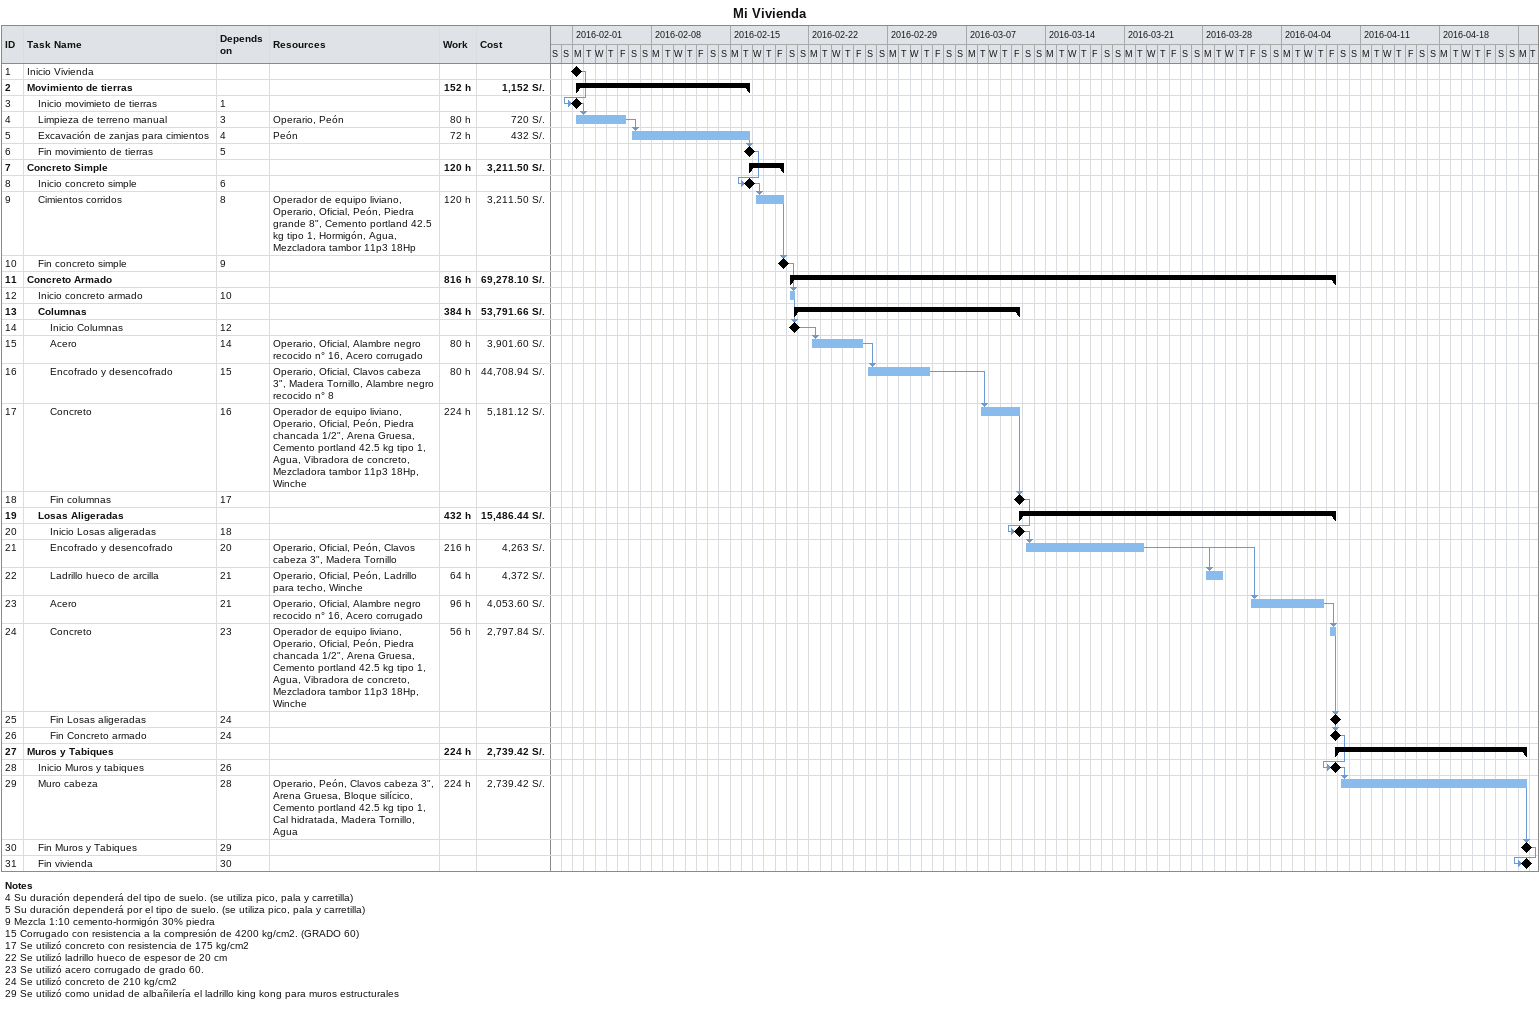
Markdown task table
Mi Vivienda

| ID | Level | Task | Start | Finish | Predecessors | Resources | Work (h) | Cost (S/.) |
|---|---|---|---|---|---|---|---|---|
| 1 | 1 | Inicio Vivienda (milestone) | 2016-02-01 | 2016-02-01 |  |  |  |  |
| 2 | 1 | **Movimiento de tierras** | 2016-02-01 | 2016-02-16 |  |  | 152 | 1152 |
| 3 | 2 | Inicio movimieto de tierras (milestone) | 2016-02-01 | 2016-02-01 | 1 |  |  |  |
| 4 | 2 | Limpieza de terreno manual | 2016-02-01 | 2016-02-05 | 3 | Operario, Peón | 80 | 720 |
| 5 | 2 | Excavación de zanjas para cimientos | 2016-02-06 | 2016-02-16 | 4 | Peón | 72 | 432 |
| 6 | 2 | Fin movimiento de tierras (milestone) | 2016-02-16 | 2016-02-16 | 5 |  |  |  |
| 7 | 1 | **Concreto Simple** | 2016-02-16 | 2016-02-19 |  |  | 120 | 3211.50 |
| 8 | 2 | Inicio concreto simple (milestone) | 2016-02-16 | 2016-02-16 | 6 |  |  |  |
| 9 | 2 | Cimientos corridos | 2016-02-17 | 2016-02-19 | 8 | Operador de equipo liviano, Operario, Oficial, Peón, Piedra grande 8", Cemento portland 42.5 kg tipo 1, Hormigón, Agua, Mezcladora tambor 11p3 18Hp | 120 | 3211.50 |
| 10 | 2 | Fin concreto simple (milestone) | 2016-02-19 | 2016-02-19 | 9 |  |  |  |
| 11 | 1 | **Concreto Armado** | 2016-02-20 | 2016-04-08 |  |  | 816 | 69278.10 |
| 12 | 2 | Inicio concreto armado | 2016-02-20 | 2016-02-20 | 10 |  |  |  |
| 13 | 2 | **Columnas** | 2016-02-20 | 2016-03-11 |  |  | 384 | 53791.66 |
| 14 | 3 | Inicio Columnas (milestone) | 2016-02-20 | 2016-02-20 | 12 |  |  |  |
| 15 | 3 | Acero | 2016-02-22 | 2016-02-26 | 14 | Operario, Oficial, Alambre negro recocido n° 16, Acero corrugado | 80 | 3901.60 |
| 16 | 3 | Encofrado y desencofrado | 2016-02-27 | 2016-03-03 | 15 | Operario, Oficial, Clavos cabeza 3", Madera Tornillo, Alambre negro recocido n° 8 | 80 | 44708.94 |
| 17 | 3 | Concreto | 2016-03-08 | 2016-03-11 | 16 | Operador de equipo liviano, Operario, Oficial, Peón, Piedra chancada 1/2", Arena Gruesa, Cemento portland 42.5 kg tipo 1, Agua, Vibradora de concreto, Mezcladora tambor 11p3 18Hp, Winche | 224 | 5181.12 |
| 18 | 3 | Fin columnas (milestone) | 2016-03-11 | 2016-03-11 | 17 |  |  |  |
| 19 | 2 | **Losas Aligeradas** | 2016-03-11 | 2016-04-08 |  |  | 432 | 15486.44 |
| 20 | 3 | Inicio Losas aligeradas (milestone) | 2016-03-11 | 2016-03-11 | 18 |  |  |  |
| 21 | 3 | Encofrado y desencofrado | 2016-03-12 | 2016-03-22 | 20 | Operario, Oficial, Peón, Clavos cabeza 3", Madera Tornillo | 216 | 4263 |
| 22 | 3 | Ladrillo hueco de arcilla | 2016-03-28 | 2016-03-29 | 21 | Operario, Oficial, Peón, Ladrillo para techo, Winche | 64 | 4372 |
| 23 | 3 | Acero | 2016-04-01 | 2016-04-07 | 21 | Operario, Oficial, Alambre negro recocido n° 16, Acero corrugado | 96 | 4053.60 |
| 24 | 3 | Concreto | 2016-04-08 | 2016-04-08 | 23 | Operador de equipo liviano, Operario, Oficial, Peón, Piedra chancada 1/2", Arena Gruesa, Cemento portland 42.5 kg tipo 1, Agua, Vibradora de concreto, Mezcladora tambor 11p3 18Hp, Winche | 56 | 2797.84 |
| 25 | 3 | Fin Losas aligeradas (milestone) | 2016-04-08 | 2016-04-08 | 24 |  |  |  |
| 26 | 3 | Fin Concreto armado (milestone) | 2016-04-08 | 2016-04-08 | 24 |  |  |  |
| 27 | 1 | **Muros y Tabiques** | 2016-04-08 | 2016-04-25 |  |  | 224 | 2739.42 |
| 28 | 2 | Inicio Muros y tabiques (milestone) | 2016-04-08 | 2016-04-08 | 26 |  |  |  |
| 29 | 2 | Muro cabeza | 2016-04-09 | 2016-04-25 | 28 | Operario, Peón, Clavos cabeza 3", Arena Gruesa, Bloque silícico, Cemento portland 42.5 kg tipo 1, Cal hidratada, Madera Tornillo, Agua | 224 | 2739.42 |
| 30 | 2 | Fin Muros y Tabiques (milestone) | 2016-04-25 | 2016-04-25 | 29 |  |  |  |
| 31 | 2 | Fin vivienda (milestone) | 2016-04-25 | 2016-04-25 | 30 |  |  |  |

Notes
- 4: Su duración dependerá del tipo de suelo. (se utiliza pico, pala y carretilla)
- 5: Su duración dependerá por el tipo de suelo. (se utiliza pico, pala y carretilla)
- 9: Mezcla 1:10 cemento-hormigón 30% piedra
- 15: Corrugado con resistencia a la compresión de 4200 kg/cm2. (GRADO 60)
- 17: Se utilizó concreto con resistencia de 175 kg/cm2
- 22: Se utilizó ladrillo hueco de espesor de 20 cm
- 23: Se utilizó acero corrugado de grado 60.
- 24: Se utilizó concreto de 210 kg/cm2
- 29: Se utilizó como unidad de albañilería el ladrillo king kong para muros estructurales
